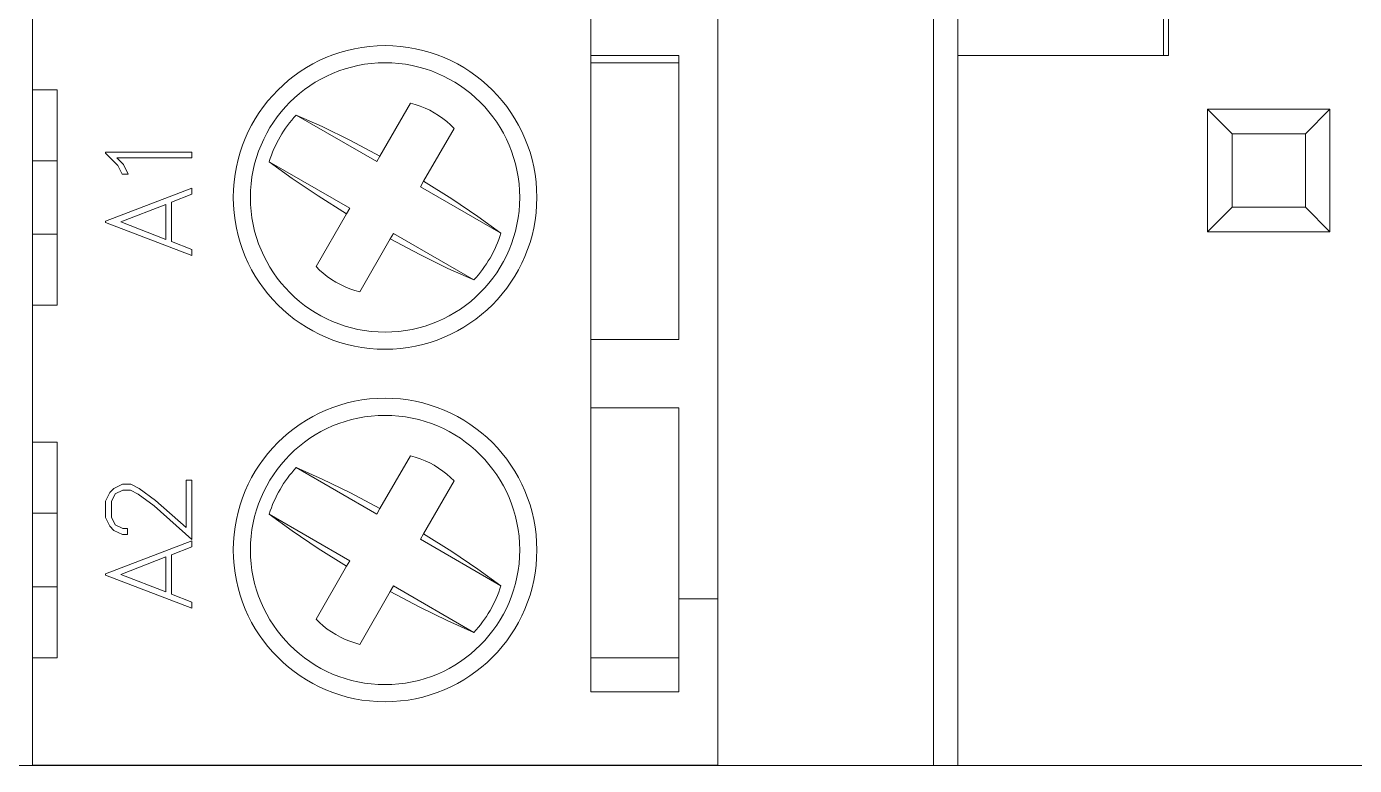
# Model space of a CAD drawing. Header units: millimetres. Extents: x 0 to 69574, y -5 to 41746.
# Drawn here: x 39173.06 to 39200.18, y 16020.24 to 16035.33 of the extents above; entities that cross this region are included whole.
import ezdxf

# ---------------------------------------------------------------- set-up
doc = ezdxf.new("R2010")
doc.units = ezdxf.units.MM
doc.set_wipeout_variables(frame=1)
doc.layers.add('000-PI-Oprema', color=30, linetype='Continuous', lineweight=5)

# ---------------------------------------------------------------- blocks, each defined once
blk = doc.blocks.new('3RW4026-1BB14')
blk.add_wipeout([(45618.425, 37573.123), (45663.225, 37573.123), (45663.225, 37448.123), (45618.425, 37448.123)]).dxf.layer = '000-PI-Oprema'
at = {"layer": '000-PI-Oprema'}
for p, q in [((45618.425, 37556.623), (45618.425, 37570.623)), ((45618.425, 37556.623), (45618.43, 37556.623)), ((45618.425, 37554.423), (45618.425, 37556.623)), ((45618.43, 37556.623), (45620.625, 37556.623)), ((45618.43, 37542.623), (45618.43, 37556.623)), ((45620.625, 37556.623), (45622.075, 37556.623)), ((45620.625, 37556.123), (45620.625, 37556.623)), ((45622.075, 37556.623), (45623.575, 37556.623)), ((45622.075, 37556.123), (45622.075, 37556.623)), ((45623.575, 37556.623), (45625.025, 37556.623)), ((45623.575, 37556.123), (45623.575, 37556.623)), ((45625.025, 37556.623), (45627.825, 37556.623)), ((45625.025, 37556.123), (45625.025, 37556.623)), ((45627.825, 37556.623), (45629.275, 37556.623)), ((45627.825, 37556.123), (45627.825, 37556.623)), ((45629.275, 37556.623), (45630.775, 37556.623)), ((45629.275, 37556.123), (45629.275, 37556.623)), ((45630.775, 37556.623), (45632.225, 37556.623)), ((45630.775, 37556.123), (45630.775, 37556.623)), ((45632.225, 37556.623), (45635.025, 37556.623)), ((45632.225, 37556.123), (45632.225, 37556.623)), ((45620.625, 37556.123), (45625.025, 37556.123)), ((45627.825, 37556.123), (45632.225, 37556.123)), ((45621.638, 37553.367), (45622.313, 37555.131)), ((45622.313, 37555.131), (45622.338, 37555.131)), ((45623.012, 37553.367), (45622.338, 37555.131)), ((45623.314, 37555.047), (45623.486, 37555.131)), ((45623.486, 37555.131), (45623.825, 37555.131)), ((45623.996, 37555.046), (45623.825, 37555.131)), ((45628.838, 37553.367), (45629.513, 37555.131)), ((45629.513, 37555.131), (45629.538, 37555.131)), ((45630.212, 37553.367), (45629.538, 37555.131)), ((45630.676, 37554.882), (45630.926, 37555.131)), ((45630.926, 37555.131), (45630.951, 37555.131)), ((45630.951, 37553.367), (45630.951, 37555.131)), ((45623.143, 37554.789), (45623.226, 37554.962)), ((45623.226, 37554.962), (45623.314, 37555.047)), ((45623.262, 37554.78), (45623.34, 37554.935)), ((45623.34, 37554.935), (45623.495, 37555.013)), ((45623.495, 37555.013), (45623.814, 37555.013)), ((45623.971, 37554.935), (45623.814, 37555.013)), ((45624.048, 37554.78), (45623.971, 37554.935)), ((45624.083, 37554.96), (45623.996, 37555.046)), ((45624.168, 37554.788), (45624.083, 37554.96)), ((45630.503, 37554.795), (45630.676, 37554.882)), ((45630.699, 37554.767), (45630.833, 37554.903)), ((45630.833, 37553.367), (45630.833, 37554.903)), ((45621.968, 37553.904), (45622.325, 37554.822)), ((45622.682, 37553.904), (45622.325, 37554.822)), ((45623.143, 37554.684), (45623.143, 37554.789)), ((45623.143, 37554.684), (45623.262, 37554.684)), ((45623.262, 37554.684), (45623.262, 37554.78)), ((45623.968, 37554.464), (45624.048, 37554.625)), ((45624.048, 37554.625), (45624.048, 37554.78)), ((45624.083, 37554.444), (45624.168, 37554.613)), ((45624.168, 37554.613), (45624.168, 37554.788)), ((45629.168, 37553.904), (45629.525, 37554.822)), ((45629.882, 37553.904), (45629.525, 37554.822)), ((45630.503, 37554.671), (45630.503, 37554.795)), ((45630.503, 37554.671), (45630.699, 37554.767)), ((45618.425, 37554.423), (45618.43, 37554.423)), ((45618.425, 37542.623), (45618.425, 37554.423)), ((45623.724, 37554.138), (45623.968, 37554.464)), ((45623.834, 37554.112), (45624.083, 37554.444)), ((45623.037, 37553.367), (45623.724, 37554.138)), ((45623.286, 37553.484), (45623.834, 37554.112)), ((45621.761, 37553.367), (45621.923, 37553.787)), ((45621.923, 37553.787), (45622.727, 37553.787)), ((45621.968, 37553.904), (45622.682, 37553.904)), ((45622.89, 37553.367), (45622.727, 37553.787)), ((45628.961, 37553.367), (45629.123, 37553.787)), ((45629.123, 37553.787), (45629.927, 37553.787)), ((45629.168, 37553.904), (45629.882, 37553.904)), ((45630.09, 37553.367), (45629.927, 37553.787)), ((45623.286, 37553.484), (45624.25, 37553.484)), ((45624.25, 37553.367), (45624.25, 37553.484)), ((45621.638, 37553.367), (45621.761, 37553.367)), ((45622.89, 37553.367), (45623.012, 37553.367)), ((45623.037, 37553.367), (45624.25, 37553.367)), ((45628.838, 37553.367), (45628.961, 37553.367)), ((45630.09, 37553.367), (45630.212, 37553.367)), ((45630.833, 37553.367), (45630.951, 37553.367)), ((45622.606, 37550.144), (45623.555, 37551.789)), ((45629.806, 37550.144), (45630.755, 37551.789)), ((45623.558, 37549.594), (45624.508, 37551.239)), ((45630.758, 37549.594), (45631.708, 37551.239)), ((45621.275, 37550.685), (45621.343, 37550.761)), ((45621.343, 37550.761), (45621.413, 37550.833)), ((45622.493, 37550.209), (45621.413, 37550.833)), ((45628.475, 37550.685), (45628.543, 37550.761)), ((45628.543, 37550.761), (45628.613, 37550.833)), ((45629.693, 37550.209), (45628.613, 37550.833)), ((45621.096, 37550.429), (45621.151, 37550.518)), ((45621.151, 37550.518), (45621.211, 37550.603)), ((45621.211, 37550.603), (45621.275, 37550.685)), ((45628.296, 37550.429), (45628.351, 37550.518)), ((45628.351, 37550.518), (45628.411, 37550.603)), ((45628.411, 37550.603), (45628.475, 37550.685)), ((45620.96, 37550.142), (45621, 37550.24)), ((45621, 37550.24), (45621.045, 37550.336)), ((45621.045, 37550.336), (45621.096, 37550.429)), ((45628.16, 37550.142), (45628.2, 37550.24)), ((45628.2, 37550.24), (45628.245, 37550.336)), ((45628.245, 37550.336), (45628.296, 37550.429)), ((45620.898, 37549.941), (45620.926, 37550.042)), ((45620.926, 37550.042), (45620.96, 37550.142)), ((45622.606, 37550.144), (45622.493, 37550.209)), ((45628.098, 37549.941), (45628.126, 37550.042)), ((45628.126, 37550.042), (45628.16, 37550.142)), ((45629.806, 37550.144), (45629.693, 37550.209)), ((45621.978, 37549.317), (45620.898, 37549.941)), ((45629.178, 37549.317), (45628.098, 37549.941)), ((45623.671, 37549.529), (45623.558, 37549.594)), ((45624.751, 37548.906), (45623.671, 37549.529)), ((45630.871, 37549.529), (45630.758, 37549.594)), ((45631.951, 37548.906), (45630.871, 37549.529)), ((45621.141, 37547.608), (45622.091, 37549.252)), ((45622.091, 37549.252), (45621.978, 37549.317)), ((45628.341, 37547.608), (45629.291, 37549.252)), ((45629.291, 37549.252), (45629.178, 37549.317)), ((45624.723, 37548.805), (45624.751, 37548.906)), ((45631.923, 37548.805), (45631.951, 37548.906)), ((45622.094, 37547.058), (45623.043, 37548.702)), ((45623.156, 37548.637), (45623.043, 37548.702)), ((45624.236, 37548.014), (45623.156, 37548.637)), ((45624.604, 37548.511), (45624.649, 37548.606)), ((45624.649, 37548.606), (45624.689, 37548.705)), ((45624.689, 37548.705), (45624.723, 37548.805)), ((45629.294, 37547.058), (45630.243, 37548.702)), ((45630.356, 37548.637), (45630.243, 37548.702)), ((45631.436, 37548.014), (45630.356, 37548.637)), ((45631.804, 37548.511), (45631.849, 37548.606)), ((45631.849, 37548.606), (45631.889, 37548.705)), ((45631.889, 37548.705), (45631.923, 37548.805)), ((45624.438, 37548.243), (45624.498, 37548.329)), ((45624.498, 37548.329), (45624.554, 37548.418)), ((45624.554, 37548.418), (45624.604, 37548.511)), ((45631.638, 37548.243), (45631.698, 37548.329)), ((45631.698, 37548.329), (45631.754, 37548.418)), ((45631.754, 37548.418), (45631.804, 37548.511)), ((45624.236, 37548.014), (45624.306, 37548.085)), ((45624.306, 37548.085), (45624.374, 37548.162)), ((45624.374, 37548.162), (45624.438, 37548.243)), ((45631.436, 37548.014), (45631.506, 37548.085)), ((45631.506, 37548.085), (45631.574, 37548.162)), ((45631.574, 37548.162), (45631.638, 37548.243)), ((45619.925, 37545.223), (45661.725, 37545.223)), ((45619.925, 37543.423), (45619.925, 37545.223)), ((45620.625, 37543.423), (45620.625, 37545.223)), ((45625.725, 37543.423), (45625.725, 37545.223)), ((45627.125, 37543.423), (45627.125, 37545.223)), ((45632.775, 37543.423), (45632.775, 37545.223)), ((45632.925, 37543.423), (45632.925, 37545.223)), ((45619.925, 37543.423), (45621.825, 37543.423)), ((45621.825, 37543.423), (45625.725, 37543.423)), ((45621.825, 37542.623), (45621.825, 37543.423)), ((45627.125, 37543.423), (45632.925, 37543.423)), ((45618.425, 37542.623), (45663.225, 37542.623)), ((45618.425, 37448.123), (45618.425, 37542.623)), ((45618.425, 37538.223), (45663.225, 37538.223)), ((45618.425, 37537.723), (45663.225, 37537.723)), ((45632.925, 37533.423), (45632.925, 37537.723)), ((45632.925, 37533.523), (45648.525, 37533.523)), ((45632.925, 37533.423), (45648.725, 37533.423)), ((45629.825, 37532.123), (45629.325, 37532.623)), ((45629.325, 37532.623), (45631.825, 37532.623)), ((45629.325, 37530.123), (45629.325, 37532.623)), ((45631.325, 37532.123), (45631.825, 37532.623)), ((45631.825, 37530.123), (45631.825, 37532.623)), ((45629.825, 37532.123), (45631.325, 37532.123)), ((45629.825, 37530.623), (45629.825, 37532.123)), ((45631.325, 37530.623), (45631.325, 37532.123)), ((45629.325, 37530.123), (45629.825, 37530.623)), ((45629.825, 37530.623), (45631.325, 37530.623)), ((45631.825, 37530.123), (45631.325, 37530.623)), ((45629.325, 37530.123), (45631.825, 37530.123))]:
    blk.add_line(p, q, dxfattribs=at)
for points in [[(45623.555, 37551.789), (45623.213, 37551.32), (45622.855, 37550.787), (45622.493, 37550.209)], [(45630.755, 37551.789), (45630.413, 37551.32), (45630.055, 37550.787), (45629.693, 37550.209)], [(45623.671, 37549.529), (45623.99, 37550.132), (45624.272, 37550.708), (45624.508, 37551.239)], [(45630.871, 37549.529), (45631.19, 37550.132), (45631.472, 37550.708), (45631.708, 37551.239)], [(45621.978, 37549.317), (45621.659, 37548.715), (45621.377, 37548.139), (45621.141, 37547.608)], [(45629.178, 37549.317), (45628.859, 37548.715), (45628.577, 37548.139), (45628.341, 37547.608)], [(45622.094, 37547.058), (45622.436, 37547.527), (45622.794, 37548.059), (45623.156, 37548.637)], [(45629.294, 37547.058), (45629.636, 37547.527), (45629.994, 37548.059), (45630.356, 37548.637)]]:
    blk.add_lwpolyline(points, dxfattribs=at)
for centre, radius in [((45622.825, 37549.423), 3.1), ((45630.025, 37549.423), 3.1), ((45622.825, 37549.423), 2.75), ((45630.025, 37549.423), 2.75)]:
    blk.add_circle(centre, radius, dxfattribs=at)
for centre, start, end in [((45622.825, 37549.423), 47.1631, 72.8369), ((45630.025, 37549.423), 47.1631, 72.8369), ((45622.825, 37549.423), 227.1631, 240), ((45630.025, 37549.423), 227.1631, 240), ((45622.825, 37549.423), 240, 252.8369), ((45630.025, 37549.423), 240, 252.8369)]:
    blk.add_arc(centre, 2.476, start, end, dxfattribs=at)

msp = doc.modelspace()

# ---------------------------------------------------------------- block references
at = {"layer": '000-PI-Oprema', "rotation": 90}
msp.add_blockref('3RW4026-1BB14', (76729.808, -29598.182), dxfattribs=at)

doc.saveas('drawing.dxf')
